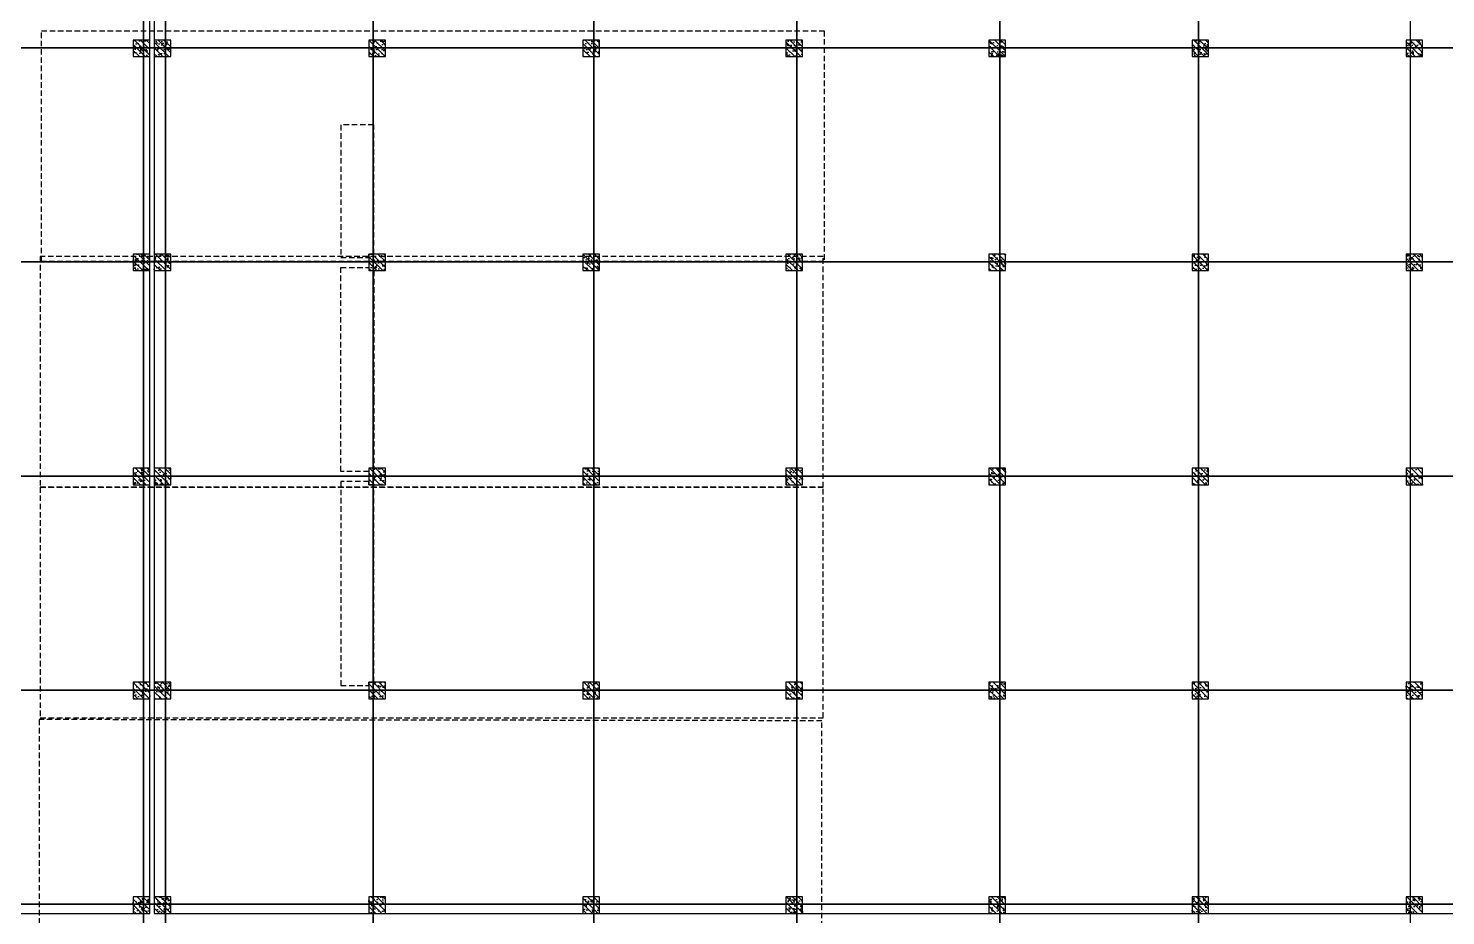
# Model space of a CAD drawing. Header units: millimetres. Extents: x -633009578 to 5705885, y -633235091 to 2571734.
# Drawn here: x 3848314 to 3912539, y 2128035 to 2168239 of the extents above; entities that cross this region are included whole.
import ezdxf

# ---------------------------------------------------------------- set-up
doc = ezdxf.new("R2010")
doc.units = ezdxf.units.MM
doc.header["$LTSCALE"] = 1000
doc.header["$MEASUREMENT"] = 0
doc.linetypes.add('HIDDEN', pattern=[0.375, 0.25, -0.125])
doc.layers.get('0').update_dxf_attribs({"color": 9})
for name, color, linetype in [('3T_WOOD', 21, 'Continuous'), ('A-ABOV(投影线)', 154, 'HIDDEN'), ('A-COLUM(柱)', 255, 'Continuous'), ('A-FLOR(看线)', 8, 'Continuous'), ('电-接地防雷-接地线', 132, 'Continuous')]:
    doc.layers.add(name, color=color, linetype=linetype)
doc.styles.get("Standard").update_dxf_attribs({"font": 'simhei.ttf', "bigfont": 'hztxt.shx'})
doc.linetypes.add('GDLine', pattern='A,1,-3,5.8,["|",Standard,S=4,R=-45,X=-1.407,Y=-0.7],-0.1,["|",Standard,S=4,R=-45,X=-1.407,Y=-0.7],-0.1,["|",Standard,S=4,R=-45,X=-1.407,Y=-0.7],-0.1,["|",Standard,S=4,R=-45,X=-1.407,Y=-0.7],-0.1,5.8,-3,1', length=20)

# ---------------------------------------------------------------- blocks, each defined once
blk = doc.blocks.new('_FZH')
h = blk.add_hatch()
h.set_pattern_fill('钢筋混凝土', color=256, scale=0.1, style=0)
h.set_pattern_definition([(45, (0, 0), (-0.1767766952966369, 0.1767766952966369), []), (50, (0, 0), (0.7172601826007535, -0.06275213498259512), [0.07500000000000001, -0.8250000000000001]), (355, (0, 0), (-0.138751333613, 0.7521921337000119), [0.06, -0.66]), (100.4514, (0.05977168000000001, -0.00522934), (0.5785093817140216, 0.6894395420609536), [0.06374019, -0.701142112]), (46.1842, (0, 0.2), (1.067241048625645, -0.1655190143290181), [0.1125, -1.2375]), (96.6356, (0.088936745, 0.186206693), (0.9346627055487033, 0.9741178709004418), [0.095610288, -1.051713]), (351.1842, (0, 0.2), (0.9346619451336272, 0.9741186009253247), [0.09000000000000001, -0.9900000000000001]), (21, (0.1, 0.15), (0.5969070521184617, -0.4026188906653388), [0.07500000000000001, -0.8250000000000001]), (326, (0.1, 0.15), (0.2433153319215824, 0.7251500450468529), [0.06, -0.66]), (71.4514, (0.149742233, 0.116448394), (0.84022262858149, 0.3225304967099524), [0.06374019, -0.701142112]), (37.50000000000001, (0, 0), (0.01215985531729062, 0.3328938538313115), [0, -0.652, 0, -0.67, 0, -0.6625000000000001]), (7.499999999999999, (0, 0), (0.2630695374421486, 0.3944117118823603), [0, -0.382, 0, -0.637, 0, -0.2525]), (-32.5, (-0.223, 0), (0.533822436172409, -0.02255487173437976), [0, -0.25, 0, -0.78, 0, -1.035]), (-42.5, (-0.323, 0), (0.5831861693423862, 0.1001049823323177), [0, -0.325, 0, -0.518, 0, -0.735])])
h.paths.add_polyline_path([(-0.5, -0.5), (0.5, -0.5), (0.5, 0.5), (-0.5, 0.5)])
blk.add_lwpolyline([(-0.5, -0.5), (0.5, -0.5), (0.5, 0.5), (-0.5, 0.5)], close=True)
blk = doc.blocks.new('9-29-1')
at = {"layer": 'A-ABOV(投影线)'}
for points in [[(1183826.786125588, 1490147.041180991), (1219300.466480982, 1490147.041180991), (1219300.466480982, 1479696.445365292), (1183826.786125588, 1479696.445365292)], [(1198665.598288357, 1479882.113137866), (1198665.598288357, 1480032.113012645), (1198890.598288357, 1480032.113113692), (1198890.598288357, 1485882.113137866), (1197390.598288357, 1485882.113137866), (1197390.598288357, 1479882.113137866)], [(1183776.786092277, 1469470.779061422), (1219250.952382447, 1469470.779061422), (1219250.952382447, 1479921.37487712), (1183776.786092277, 1479921.37487712)], [(1183776.786092277, 1459020.183245723), (1219255.834010175, 1459020.183245723), (1219255.834010175, 1469470.779061422), (1183776.786092277, 1469470.779061422)], [(1183727.619383453, 1448491.694772801), (1219193.677055784, 1448436.849902578), (1219193.677055784, 1458887.445718276), (1183727.619383453, 1458942.290588499)]]:
    blk.add_lwpolyline(points, close=True, dxfattribs=at)
for points in [[(1197390.598288356, 1470182.11316204), (1197390.598288357, 1479432.113137866), (1198665.598288357, 1479432.113137866), (1198665.598288357, 1479282.113263087), (1198890.598288357, 1479282.11316204), (1198890.598288356, 1473432.113137866), (1198890.598288357, 1470332.113137866), (1198665.598288357, 1470332.113036819), (1198665.598288357, 1470182.11316204), (1197390.598288356, 1470182.11316204)], [(1197390.598288356, 1469732.113113692), (1197390.598288357, 1460482.113137866), (1198665.598288357, 1460482.113137866), (1198665.598288357, 1460632.113012645), (1198890.598288357, 1460632.113113692), (1198890.598288356, 1466482.113137866), (1198890.598288357, 1469582.113137866), (1198665.598288357, 1469582.113238913), (1198665.598288357, 1469732.113113692), (1197390.598288356, 1469732.113113692)]]:
    blk.add_lwpolyline(points, dxfattribs=at)
at = {"layer": 'A-FLOR(看线)'}
for points in [[(1188740.598288341, 1450157.113137866), (1188740.598288359, 1517107.113137866)], [(1188940.598288343, 1517107.113137866), (1188940.598288343, 1450157.113137866)], [(1122690.598288357, 1450157.113137866), (1188740.598288341, 1450157.113137866)], [(1188940.598288343, 1450157.113137866), (1254990.598288357, 1450157.113137866)]]:
    blk.add_lwpolyline(points, dxfattribs=at)
at = {"layer": 'A-COLUM(柱)', "xscale": 750, "yscale": 750, "zscale": 750, "rotation": 270}
for p in [(1188365.598288357, 1489357.113137866), (1189315.598288357, 1489357.113137866), (1199040.598288357, 1489357.113137866), (1208740.598288357, 1489357.113137866), (1217940.598288357, 1489357.113137866), (1227140.598288357, 1489357.113137866), (1236340.598288357, 1489357.113137866), (1246040.598288357, 1489357.113137866), (1188365.598288357, 1479657.113137866), (1189315.598288357, 1479657.113137866), (1199040.598288357, 1479657.113137866), (1208740.598288357, 1479657.113137866), (1217940.598288357, 1479657.113137866), (1227140.598288357, 1479657.113137866), (1236340.598288357, 1479657.113137866), (1246040.598288357, 1479657.113137866), (1188365.598288357, 1469957.113137866), (1189315.598288357, 1469957.113137866), (1199040.598288357, 1469957.113137866), (1208740.598288357, 1469957.113137866), (1217940.598288357, 1469957.113137866), (1227140.598288357, 1469957.113137866), (1236340.598288357, 1469957.113137866), (1246040.598288357, 1469957.113137866), (1188365.598288357, 1460257.113137866), (1189315.598288357, 1460257.113137866), (1199040.598288357, 1460257.113137866), (1208740.598288357, 1460257.113137866), (1217940.598288357, 1460257.113137866), (1227140.598288357, 1460257.113137866), (1236340.598288357, 1460257.113137866), (1246040.598288357, 1460257.113137866), (1188365.598288357, 1450532.113137866), (1189315.598288357, 1450532.113137866), (1199040.598288357, 1450532.113137866), (1208740.598288357, 1450532.113137866), (1217940.598288357, 1450532.113137866), (1227140.598288357, 1450532.113137866), (1236340.598288357, 1450532.113137866), (1246040.598288357, 1450532.113137866)]:
    blk.add_blockref('_FZH', p, dxfattribs=at)

msp = doc.modelspace()

# ---------------------------------------------------------------- linework, layer by layer
at = {"layer": '电-接地防雷-接地线', "linetype": 'GDLine', "ltscale": 0.1, "const_width": 75}
for points in [[(3853534.564223578, 2060295.30670059), (3853534.564223578, 2195718.503641091)], [(3854534.564223578, 2060295.30670059), (3854534.564223578, 2195718.503641091)], [(3863943.4128232, 2060295.30670059), (3863943.4128232, 2195718.503641091)], [(3873934.564223578, 2060295.30670059), (3873934.564223578, 2195718.503641091)], [(3883134.564223578, 2060295.30670059), (3883134.564223578, 2195718.503641091)], [(3892334.564223578, 2060295.30670059), (3892334.564223578, 2195718.503641091)], [(3901334.564786157, 2060295.280267179), (3901334.564786157, 2195718.477207679)], [(3910938.863582569, 2060295.30670059), (3910938.863582569, 2195718.503641091)], [(3787428.408622436, 2167354.587583669), (3920543.042044923, 2167354.587583669)], [(3787428.408622436, 2157655.461092881), (3920543.042044923, 2157655.461092881)], [(3787428.408622436, 2147954.587583669), (3920543.042044923, 2147954.587583669)], [(3787428.408622436, 2138255.461092881), (3920543.042044923, 2138255.461092881)], [(3787428.408622436, 2128554.587583669), (3920543.042044923, 2128554.587583669)]]:
    msp.add_lwpolyline(points, dxfattribs=at)

# ---------------------------------------------------------------- block references
at = {"layer": '3T_WOOD'}
msp.add_blockref('9-29-1', (2665079.395743424, 677977.51603476), dxfattribs=at)

doc.saveas('drawing.dxf')
